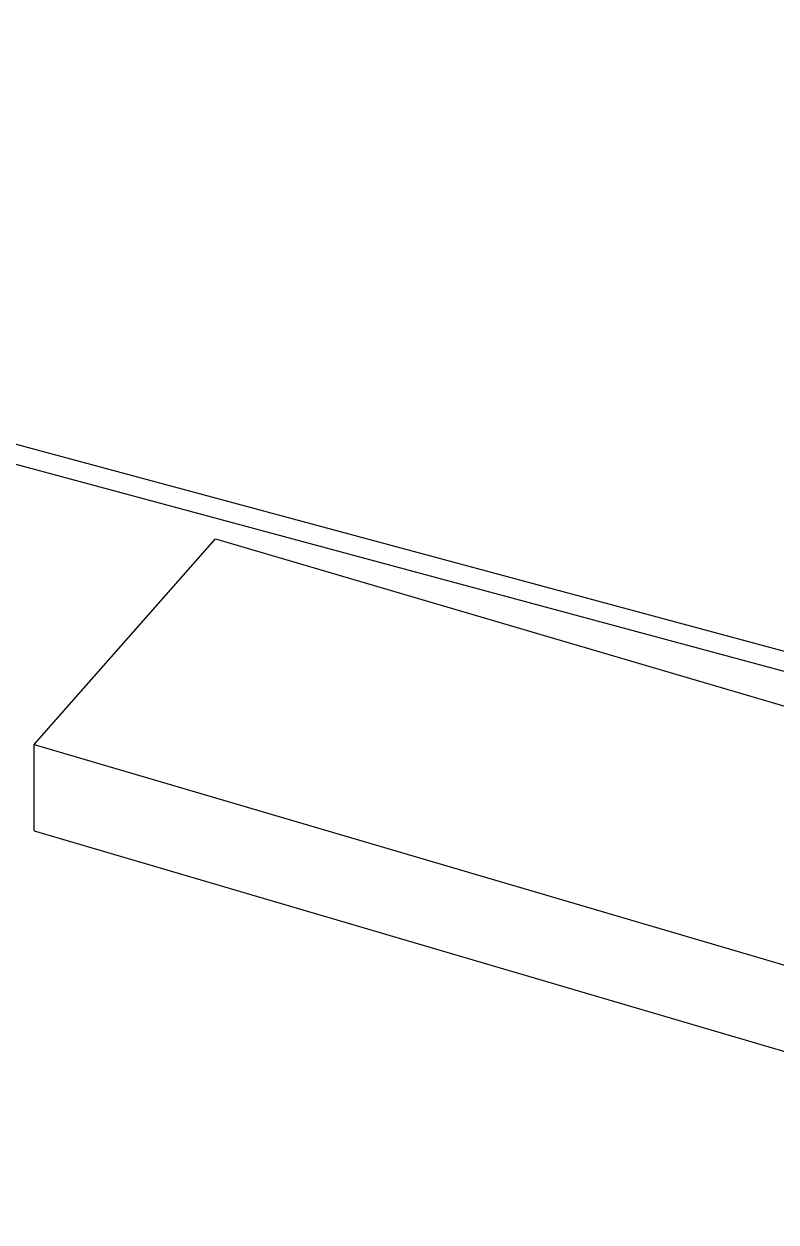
# Model space of a CAD drawing. Header units: millimetres. Extents: x 0 to 89100, y 0 to 63000.
# Drawn here: x 72220 to 72502.6, y 56030 to 56479.8 of the extents above; entities that cross this region are included whole.
import ezdxf

# ---------------------------------------------------------------- set-up
doc = ezdxf.new("R2010")
doc.units = ezdxf.units.MM
doc.header["$LTSCALE"] = 150
doc.layers.add('Visible', color=7, linetype='Continuous', lineweight=25)

msp = doc.modelspace()

# ---------------------------------------------------------------- linework, layer by layer
at = {"layer": 'Visible'}
for p, q in [((68585.58, 57299.7), (73172.05, 56064.92)), ((73172.05, 56057.27), (68580.51, 57293.42)), ((72223.85, 56209.35), (72291.92, 56286.52)), ((72291.92, 56286.52), (72758.73, 56149.26)), ((72223.85, 56209.35), (72734.32, 56059.25)), ((72223.85, 56176.89), (72223.85, 56209.35)), ((72223.85, 56176.89), (72694.78, 56038.42))]:
    msp.add_line(p, q, dxfattribs=at)
for major_axis, start_param, end_param in [((-6187.5, 0), 6.096202, 9.616876), ((6112.5, 0), 4.532673, 6.283185)]:
    msp.add_ellipse((68289.52, 57194.93), major_axis=major_axis, ratio=0.57735, start_param=start_param, end_param=end_param, dxfattribs=at)

doc.saveas('drawing.dxf')
